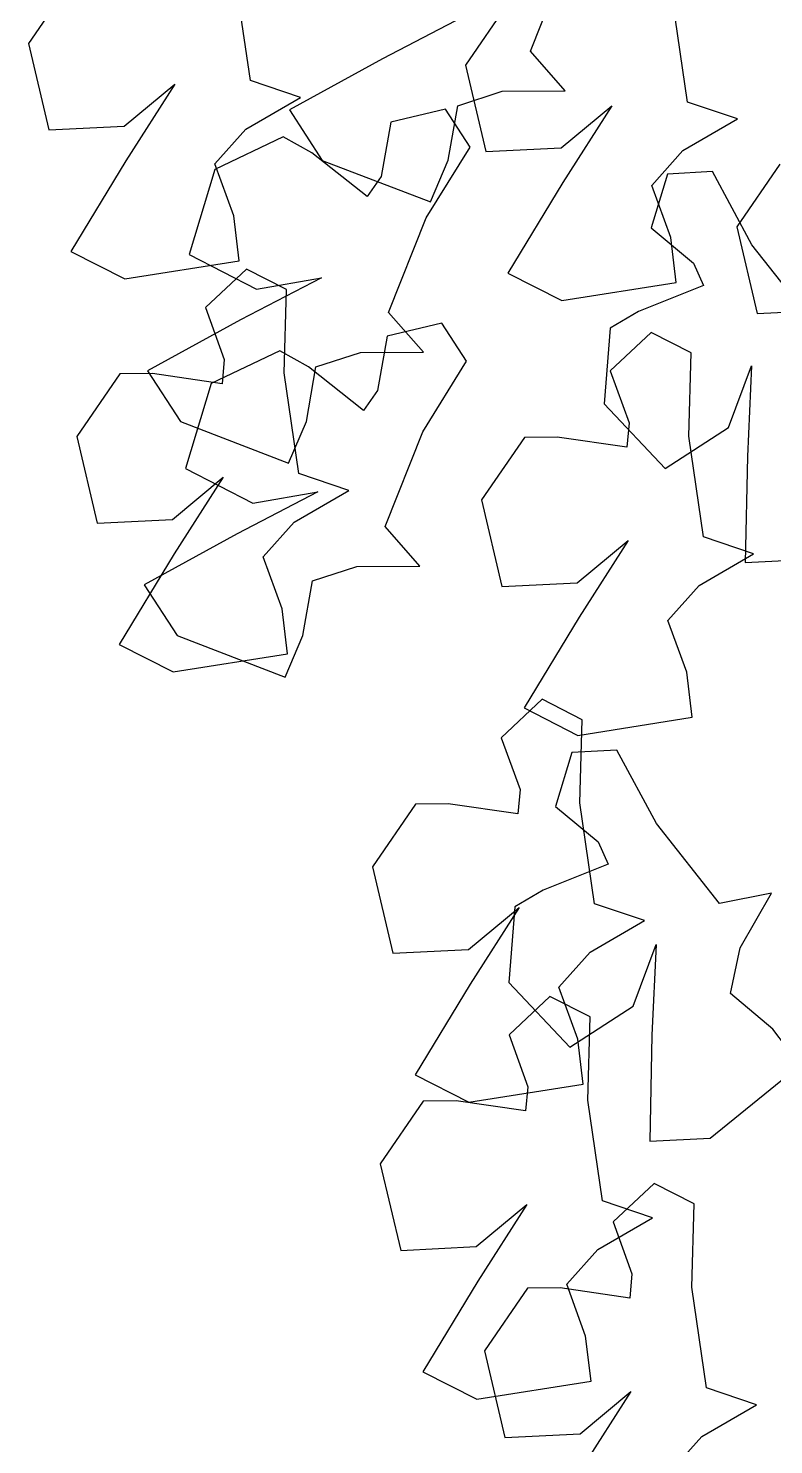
# Model space of a CAD drawing. Header units: millimetres. Extents: x 441156 to 441876, y 4514765 to 4515211.
# Drawn here: x 441405.968 to 441406.599, y 4514821.004 to 4514822.203 of the extents above; entities that cross this region are included whole.
import ezdxf

# ---------------------------------------------------------------- set-up
doc = ezdxf.new("R2010")
doc.units = ezdxf.units.MM
doc.layers.add('01_piscinas', color=254, linetype='Continuous')

msp = doc.modelspace()

# ---------------------------------------------------------------- linework, layer by layer
at = {"layer": '01_piscinas'}
for p, q in [((441406.39325226, 4514822.18331147, 0.00000053), (441406.42509925, 4514822.26337137, 0.00000053)), ((441406.00482955, 4514822.24294554, 0.00000053), (441405.96843863, 4514822.18995355, 0.00000053)), ((441406.15637681, 4514822.1586811, 0.00000053), (441406.14392717, 4514822.2439385, 0.00000053)), ((441406.37460572, 4514822.22461794, 0.00000053), (441406.3382148, 4514822.17162595, 0.00000053)), ((441406.52615298, 4514822.1403535, 0.00000053), (441406.51370334, 4514822.22561091, 0.00000053)), ((441406.33634514, 4514822.21254268, 0.00000053), (441406.26801133, 4514822.17707887, 0.00000053)), ((441405.96843863, 4514822.18995355, 0.00000053), (441405.98569403, 4514822.11671107, 0.00000053)), ((441406.4227376, 4514822.14975052, 0.00000053), (441406.39325226, 4514822.18331147, 0.00000053)), ((441406.26801133, 4514822.17707887, 0.00000053), (441406.18935517, 4514822.1338482, 0.00000053)), ((441406.3382148, 4514822.17162595, 0.00000053), (441406.35547021, 4514822.09838348, 0.00000053)), ((441406.19869234, 4514822.14435914, 0.00000053), (441406.15637681, 4514822.1586811, 0.00000053)), ((441406.04959266, 4514822.11984966, 0.00000053), (441406.09247819, 4514822.15554252, 0.00000053)), ((441406.09247819, 4514822.15554252, 0.00000053), (441406.05103128, 4514822.09066305, 0.00000053)), ((441406.33180265, 4514822.13725019, 0.00000053), (441406.3693938, 4514822.14958228, 0.00000053)), ((441406.3693938, 4514822.14958228, 0.00000053), (441406.4227376, 4514822.14975052, 0.00000053)), ((441406.15257938, 4514822.11754154, 0.00000053), (441406.19869234, 4514822.14435914, 0.00000053)), ((441406.32137609, 4514822.13423546, 0.00000053), (441406.27510517, 4514822.12343642, 0.00000053)), ((441406.34218167, 4514822.10220756, 0.00000053), (441406.32137609, 4514822.13423546, 0.00000053)), ((441406.32366114, 4514822.09115498, 0.00000053), (441406.33180265, 4514822.13725019, 0.00000053)), ((441406.41936883, 4514822.10152206, 0.00000053), (441406.46225436, 4514822.13721492, 0.00000053)), ((441406.46225436, 4514822.13721492, 0.00000053), (441406.42080746, 4514822.07233545, 0.00000053)), ((441406.56846851, 4514822.12603154, 0.00000053), (441406.52615298, 4514822.1403535, 0.00000053)), ((441406.18935517, 4514822.1338482, 0.00000053), (441406.21719793, 4514822.09098734, 0.00000053)), ((441406.27510517, 4514822.12343642, 0.00000053), (441406.26696366, 4514822.07734122, 0.00000053)), ((441406.52235555, 4514822.09921394, 0.00000053), (441406.56846851, 4514822.12603154, 0.00000053)), ((441405.98569403, 4514822.11671107, 0.00000053), (441406.04959266, 4514822.11984966, 0.00000053)), ((441406.18417022, 4514822.11093609, 0.00000053), (441406.12615876, 4514822.08323914, 0.00000053)), ((441406.12619053, 4514822.08806606, 0.00000053), (441406.15257938, 4514822.11754154, 0.00000053)), ((441406.20841395, 4514822.09727252, 0.00000053), (441406.18417022, 4514822.11093609, 0.00000053)), ((441406.30512877, 4514822.04224722, 0.00000053), (441406.34218167, 4514822.10220756, 0.00000053)), ((441406.35547021, 4514822.09838348, 0.00000053), (441406.41936883, 4514822.10152206, 0.00000053)), ((441406.4959667, 4514822.06973846, 0.00000053), (441406.52235555, 4514822.09921394, 0.00000053)), ((441406.05103128, 4514822.09066305, 0.00000053), (441406.00452839, 4514822.01389611, 0.00000053)), ((441406.14218738, 4514822.04407568, 0.00000053), (441406.12619053, 4514822.08806606, 0.00000053)), ((441406.25503443, 4514822.06047662, 0.00000053), (441406.20841395, 4514822.09727252, 0.00000053)), ((441406.21719793, 4514822.09098734, 0.00000053), (441406.30867114, 4514822.05585941, 0.00000053)), ((441406.30867114, 4514822.05585941, 0.00000053), (441406.32366114, 4514822.09115498, 0.00000053)), ((441406.60424233, 4514822.08773022, 0.00000053), (441406.56785141, 4514822.03473822, 0.00000053)), ((441406.12615876, 4514822.08323914, 0.00000053), (441406.10448114, 4514822.0111816, 0.00000053)), ((441406.26696366, 4514822.07734122, 0.00000053), (441406.25503443, 4514822.06047662, 0.00000053)), ((441406.50914185, 4514822.07943496, 0.00000053), (441406.49535863, 4514822.03396366, 0.00000053)), ((441406.54728161, 4514822.08143917, 0.00000053), (441406.50914185, 4514822.07943496, 0.00000053)), ((441406.58068235, 4514822.01937025, 0.00000053), (441406.54728161, 4514822.08143917, 0.00000053)), ((441406.42080746, 4514822.07233545, 0.00000053), (441406.37430456, 4514821.99556851, 0.00000053)), ((441406.51196355, 4514822.02574809, 0.00000053), (441406.4959667, 4514822.06973846, 0.00000053)), ((441406.14685344, 4514822.00601382, 0.00000053), (441406.14218738, 4514822.04407568, 0.00000053)), ((441406.27328178, 4514821.96218732, 0.00000053), (441406.30512877, 4514822.04224722, 0.00000053)), ((441406.49535863, 4514822.03396366, 0.00000053), (441406.53120749, 4514822.00386529, 0.00000053)), ((441406.56785141, 4514822.03473822, 0.00000053), (441406.58510681, 4514821.96149575, 0.00000053)), ((441406.51662961, 4514821.98768623, 0.00000053), (441406.51196355, 4514822.02574809, 0.00000053)), ((441406.63409275, 4514821.95176, 0.00000053), (441406.58068235, 4514822.01937025, 0.00000053)), ((441406.00452839, 4514822.01389611, 0.00000053), (441406.05007135, 4514821.9906989, 0.00000053)), ((441406.05007135, 4514821.9906989, 0.00000053), (441406.14685344, 4514822.00601382, 0.00000053)), ((441406.10448114, 4514822.0111816, 0.00000053), (441406.16138827, 4514821.98195038, 0.00000053)), ((441406.53120749, 4514822.00386529, 0.00000053), (441406.53984805, 4514821.98510198, 0.00000053)), ((441406.15290256, 4514821.99898747, 0.00000053), (441406.11823029, 4514821.96649978, 0.00000053)), ((441406.21637466, 4514821.99141854, 0.00000053), (441406.14804085, 4514821.95595472, 0.00000053)), ((441406.18693466, 4514821.98165329, 0.00000053), (441406.15290256, 4514821.99898747, 0.00000053)), ((441406.16138827, 4514821.98195038, 0.00000053), (441406.21637466, 4514821.99141854, 0.00000053)), ((441406.37430456, 4514821.99556851, 0.00000053), (441406.41984752, 4514821.9723713, 0.00000053)), ((441406.18482609, 4514821.91119966, 0.00000053), (441406.18693466, 4514821.98165329, 0.00000053)), ((441406.41984752, 4514821.9723713, 0.00000053), (441406.51662961, 4514821.98768623, 0.00000053)), ((441406.53984805, 4514821.98510198, 0.00000053), (441406.48467162, 4514821.96312541, 0.00000053)), ((441406.11823029, 4514821.96649978, 0.00000053), (441406.13422713, 4514821.9225094, 0.00000053)), ((441406.14804085, 4514821.95595472, 0.00000053), (441406.06938469, 4514821.91272405, 0.00000053)), ((441406.30276713, 4514821.92862637, 0.00000053), (441406.27328178, 4514821.96218732, 0.00000053)), ((441406.48467162, 4514821.96312541, 0.00000053), (441406.46071676, 4514821.94896151, 0.00000053)), ((441406.58510681, 4514821.96149575, 0.00000053), (441406.64900544, 4514821.96463434, 0.00000053)), ((441406.2721648, 4514821.94228156, 0.00000053), (441406.26402328, 4514821.89618635, 0.00000053)), ((441406.31843571, 4514821.95308059, 0.00000053), (441406.2721648, 4514821.94228156, 0.00000053)), ((441406.33924129, 4514821.9210527, 0.00000053), (441406.31843571, 4514821.95308059, 0.00000053)), ((441406.46071676, 4514821.94896151, 0.00000053), (441406.4556973, 4514821.88487364, 0.00000053)), ((441406.49538611, 4514821.94526377, 0.00000053), (441406.46071384, 4514821.91277608, 0.00000053)), ((441406.52941822, 4514821.92792959, 0.00000053), (441406.49538611, 4514821.94526377, 0.00000053)), ((441406.18122984, 4514821.92978123, 0.00000053), (441406.12321839, 4514821.90208427, 0.00000053)), ((441406.13422713, 4514821.9225094, 0.00000053), (441406.13232841, 4514821.90193962, 0.00000053)), ((441406.20547357, 4514821.91611766, 0.00000053), (441406.18122984, 4514821.92978123, 0.00000053)), ((441406.21183217, 4514821.91612604, 0.00000053), (441406.24942332, 4514821.92845813, 0.00000053)), ((441406.24942332, 4514821.92845813, 0.00000053), (441406.30276713, 4514821.92862637, 0.00000053)), ((441406.30218839, 4514821.86109235, 0.00000053), (441406.33924129, 4514821.9210527, 0.00000053)), ((441406.52730965, 4514821.85747596, 0.00000053), (441406.52941822, 4514821.92792959, 0.00000053)), ((441406.04572847, 4514821.9102067, 0.00000053), (441406.00933756, 4514821.8572147, 0.00000053)), ((441406.07355595, 4514821.91049556, 0.00000053), (441406.04572847, 4514821.9102067, 0.00000053)), ((441406.06938469, 4514821.91272405, 0.00000053), (441406.09722745, 4514821.8698632, 0.00000053)), ((441406.13232841, 4514821.90193962, 0.00000053), (441406.07355595, 4514821.91049556, 0.00000053)), ((441406.19727573, 4514821.82594226, 0.00000053), (441406.18482609, 4514821.91119966, 0.00000053)), ((441406.20369066, 4514821.87003084, 0.00000053), (441406.21183217, 4514821.91612604, 0.00000053)), ((441406.25209405, 4514821.87932176, 0.00000053), (441406.20547357, 4514821.91611766, 0.00000053)), ((441406.46071384, 4514821.91277608, 0.00000053), (441406.47671069, 4514821.8687857, 0.00000053)), ((441406.56103068, 4514821.8647389, 0.00000053), (441406.58032422, 4514821.91709259, 0.00000053)), ((441406.58032422, 4514821.91709259, 0.00000053), (441406.57686988, 4514821.84018187, 0.00000053)), ((441406.12321839, 4514821.90208427, 0.00000053), (441406.10154077, 4514821.83002673, 0.00000053)), ((441406.26402328, 4514821.89618635, 0.00000053), (441406.25209405, 4514821.87932176, 0.00000053)), ((441406.4556973, 4514821.88487364, 0.00000053), (441406.50726215, 4514821.8300715, 0.00000053)), ((441406.09722745, 4514821.8698632, 0.00000053), (441406.18870066, 4514821.83473526, 0.00000053)), ((441406.18870066, 4514821.83473526, 0.00000053), (441406.20369066, 4514821.87003084, 0.00000053)), ((441406.2703414, 4514821.78103246, 0.00000053), (441406.30218839, 4514821.86109235, 0.00000053)), ((441406.47671069, 4514821.8687857, 0.00000053), (441406.47481197, 4514821.84821592, 0.00000053)), ((441406.50726215, 4514821.8300715, 0.00000053), (441406.56103068, 4514821.8647389, 0.00000053)), ((441406.00933756, 4514821.8572147, 0.00000053), (441406.02659296, 4514821.78397223, 0.00000053)), ((441406.38821203, 4514821.856483, 0.00000053), (441406.35182111, 4514821.803491, 0.00000053)), ((441406.4160395, 4514821.85677186, 0.00000053), (441406.38821203, 4514821.856483, 0.00000053)), ((441406.47481197, 4514821.84821592, 0.00000053), (441406.4160395, 4514821.85677186, 0.00000053)), ((441406.53975929, 4514821.77221856, 0.00000053), (441406.52730965, 4514821.85747596, 0.00000053)), ((441406.57686988, 4514821.84018187, 0.00000053), (441406.57498066, 4514821.7504483, 0.00000053)), ((441406.09049158, 4514821.78711082, 0.00000053), (441406.13337711, 4514821.82280367, 0.00000053)), ((441406.13337711, 4514821.82280367, 0.00000053), (441406.09193021, 4514821.75792421, 0.00000053)), ((441406.10154077, 4514821.83002673, 0.00000053), (441406.15844789, 4514821.80079552, 0.00000053)), ((441406.23959127, 4514821.8116203, 0.00000053), (441406.19727573, 4514821.82594226, 0.00000053)), ((441406.1934783, 4514821.78480269, 0.00000053), (441406.23959127, 4514821.8116203, 0.00000053)), ((441406.21343428, 4514821.81026367, 0.00000053), (441406.14510047, 4514821.77479986, 0.00000053)), ((441406.15844789, 4514821.80079552, 0.00000053), (441406.21343428, 4514821.81026367, 0.00000053)), ((441406.35182111, 4514821.803491, 0.00000053), (441406.36907651, 4514821.73024853, 0.00000053)), ((441406.02659296, 4514821.78397223, 0.00000053), (441406.09049158, 4514821.78711082, 0.00000053)), ((441406.14510047, 4514821.77479986, 0.00000053), (441406.06644431, 4514821.73156919, 0.00000053)), ((441406.16708945, 4514821.75532722, 0.00000053), (441406.1934783, 4514821.78480269, 0.00000053)), ((441406.29982675, 4514821.74747151, 0.00000053), (441406.2703414, 4514821.78103246, 0.00000053)), ((441406.43297514, 4514821.73338712, 0.00000053), (441406.47586067, 4514821.76907997, 0.00000053)), ((441406.47586067, 4514821.76907997, 0.00000053), (441406.43441376, 4514821.70420051, 0.00000053)), ((441406.58207482, 4514821.7578966, 0.00000053), (441406.53975929, 4514821.77221856, 0.00000053)), ((441406.09193021, 4514821.75792421, 0.00000053), (441406.04542731, 4514821.68115727, 0.00000053)), ((441406.1830863, 4514821.71133684, 0.00000053), (441406.16708945, 4514821.75532722, 0.00000053)), ((441406.53596185, 4514821.731079, 0.00000053), (441406.58207482, 4514821.7578966, 0.00000053)), ((441406.57498066, 4514821.7504483, 0.00000053), (441406.62602063, 4514821.75313041, 0.00000053)), ((441406.20889179, 4514821.73497118, 0.00000053), (441406.24648294, 4514821.74730327, 0.00000053)), ((441406.24648294, 4514821.74730327, 0.00000053), (441406.29982675, 4514821.74747151, 0.00000053)), ((441406.06644431, 4514821.73156919, 0.00000053), (441406.09428707, 4514821.68870833, 0.00000053)), ((441406.20075028, 4514821.68887597, 0.00000053), (441406.20889179, 4514821.73497118, 0.00000053)), ((441406.36907651, 4514821.73024853, 0.00000053), (441406.43297514, 4514821.73338712, 0.00000053)), ((441406.50957301, 4514821.70160352, 0.00000053), (441406.53596185, 4514821.731079, 0.00000053)), ((441406.18775236, 4514821.67327498, 0.00000053), (441406.1830863, 4514821.71133684, 0.00000053)), ((441406.43441376, 4514821.70420051, 0.00000053), (441406.38791087, 4514821.62743357, 0.00000053)), ((441406.52556985, 4514821.65761314, 0.00000053), (441406.50957301, 4514821.70160352, 0.00000053)), ((441406.04542731, 4514821.68115727, 0.00000053), (441406.09097027, 4514821.65796006, 0.00000053)), ((441406.09428707, 4514821.68870833, 0.00000053), (441406.18576028, 4514821.6535804, 0.00000053)), ((441406.18576028, 4514821.6535804, 0.00000053), (441406.20075028, 4514821.68887597, 0.00000053)), ((441406.09097027, 4514821.65796006, 0.00000053), (441406.18775236, 4514821.67327498, 0.00000053)), ((441406.53023592, 4514821.61955128, 0.00000053), (441406.52556985, 4514821.65761314, 0.00000053)), ((441406.40317199, 4514821.63476441, 0.00000053), (441406.36849972, 4514821.60227671, 0.00000053)), ((441406.4372041, 4514821.61743023, 0.00000053), (441406.40317199, 4514821.63476441, 0.00000053)), ((441406.38791087, 4514821.62743357, 0.00000053), (441406.43345383, 4514821.60423636, 0.00000053)), ((441406.43345383, 4514821.60423636, 0.00000053), (441406.53023592, 4514821.61955128, 0.00000053)), ((441406.43509553, 4514821.54697659, 0.00000053), (441406.4372041, 4514821.61743023, 0.00000053)), ((441406.36849972, 4514821.60227671, 0.00000053), (441406.38449657, 4514821.55828633, 0.00000053)), ((441406.42840702, 4514821.58960899, 0.00000053), (441406.4146238, 4514821.54413768, 0.00000053)), ((441406.46654678, 4514821.5916132, 0.00000053), (441406.42840702, 4514821.58960899, 0.00000053)), ((441406.49994751, 4514821.52954428, 0.00000053), (441406.46654678, 4514821.5916132, 0.00000053)), ((441406.38449657, 4514821.55828633, 0.00000053), (441406.38259785, 4514821.53771655, 0.00000053)), ((441406.44754517, 4514821.46171919, 0.00000053), (441406.43509553, 4514821.54697659, 0.00000053)), ((441406.29599791, 4514821.54598363, 0.00000053), (441406.25960699, 4514821.49299163, 0.00000053)), ((441406.32382538, 4514821.54627249, 0.00000053), (441406.29599791, 4514821.54598363, 0.00000053)), ((441406.38259785, 4514821.53771655, 0.00000053), (441406.32382538, 4514821.54627249, 0.00000053)), ((441406.4146238, 4514821.54413768, 0.00000053), (441406.45047266, 4514821.51403932, 0.00000053)), ((441406.55335792, 4514821.46193403, 0.00000053), (441406.49994751, 4514821.52954428, 0.00000053)), ((441406.45047266, 4514821.51403932, 0.00000053), (441406.45911321, 4514821.49527601, 0.00000053)), ((441406.25960699, 4514821.49299163, 0.00000053), (441406.27686239, 4514821.41974916, 0.00000053)), ((441406.45911321, 4514821.49527601, 0.00000053), (441406.40393679, 4514821.47329944, 0.00000053)), ((441406.40393679, 4514821.47329944, 0.00000053), (441406.37998192, 4514821.45913554, 0.00000053)), ((441406.59716523, 4514821.47068861, 0.00000053), (441406.55335792, 4514821.46193403, 0.00000053)), ((441406.57063903, 4514821.4244074, 0.00000053), (441406.59716523, 4514821.47068861, 0.00000053)), ((441406.34076102, 4514821.42288775, 0.00000053), (441406.38364655, 4514821.45858061, 0.00000053)), ((441406.38364655, 4514821.45858061, 0.00000053), (441406.34219964, 4514821.39370114, 0.00000053)), ((441406.37998192, 4514821.45913554, 0.00000053), (441406.37496246, 4514821.39504766, 0.00000053)), ((441406.4898607, 4514821.44739723, 0.00000053), (441406.44754517, 4514821.46171919, 0.00000053)), ((441406.44374773, 4514821.42057963, 0.00000053), (441406.4898607, 4514821.44739723, 0.00000053)), ((441406.48029585, 4514821.37491293, 0.00000053), (441406.49958939, 4514821.42726662, 0.00000053)), ((441406.49958939, 4514821.42726662, 0.00000053), (441406.49613505, 4514821.3503559, 0.00000053)), ((441406.27686239, 4514821.41974916, 0.00000053), (441406.34076102, 4514821.42288775, 0.00000053)), ((441406.41735889, 4514821.39110415, 0.00000053), (441406.44374773, 4514821.42057963, 0.00000053)), ((441406.56252335, 4514821.38568646, 0.00000053), (441406.57063903, 4514821.4244074, 0.00000053)), ((441406.34219964, 4514821.39370114, 0.00000053), (441406.29569675, 4514821.3169342, 0.00000053)), ((441406.37496246, 4514821.39504766, 0.00000053), (441406.42652732, 4514821.34024552, 0.00000053)), ((441406.43335574, 4514821.34711378, 0.00000053), (441406.41735889, 4514821.39110415, 0.00000053)), ((441406.40983659, 4514821.38328004, 0.00000053), (441406.37516432, 4514821.35079234, 0.00000053)), ((441406.44386869, 4514821.36594586, 0.00000053), (441406.40983659, 4514821.38328004, 0.00000053)), ((441406.59837222, 4514821.3555881, 0.00000053), (441406.56252335, 4514821.38568646, 0.00000053)), ((441406.42652732, 4514821.34024552, 0.00000053), (441406.48029585, 4514821.37491293, 0.00000053)), ((441406.44176012, 4514821.29549222, 0.00000053), (441406.44386869, 4514821.36594586, 0.00000053)), ((441406.62144408, 4514821.3249586, 0.00000053), (441406.59837222, 4514821.3555881, 0.00000053)), ((441406.37516432, 4514821.35079234, 0.00000053), (441406.39116116, 4514821.30680196, 0.00000053)), ((441406.4380218, 4514821.30905191, 0.00000053), (441406.43335574, 4514821.34711378, 0.00000053)), ((441406.49613505, 4514821.3503559, 0.00000053), (441406.49424582, 4514821.26062233, 0.00000053)), ((441406.54528579, 4514821.26330444, 0.00000053), (441406.62144408, 4514821.3249586, 0.00000053)), ((441406.29569675, 4514821.3169342, 0.00000053), (441406.34123971, 4514821.29373699, 0.00000053)), ((441406.34123971, 4514821.29373699, 0.00000053), (441406.4380218, 4514821.30905191, 0.00000053)), ((441406.39116116, 4514821.30680196, 0.00000053), (441406.38926244, 4514821.28623218, 0.00000053)), ((441406.33048997, 4514821.29478813, 0.00000053), (441406.3026625, 4514821.29449926, 0.00000053)), ((441406.38926244, 4514821.28623218, 0.00000053), (441406.33048997, 4514821.29478813, 0.00000053)), ((441406.45420976, 4514821.21023482, 0.00000053), (441406.44176012, 4514821.29549222, 0.00000053)), ((441406.3026625, 4514821.29449926, 0.00000053), (441406.26627159, 4514821.24150726, 0.00000053)), ((441406.49424582, 4514821.26062233, 0.00000053), (441406.54528579, 4514821.26330444, 0.00000053)), ((441406.26627159, 4514821.24150726, 0.00000053), (441406.28352699, 4514821.1682648, 0.00000053)), ((441406.49786758, 4514821.22492513, 0.00000053), (441406.46319531, 4514821.19243744, 0.00000053)), ((441406.53189968, 4514821.20759095, 0.00000053), (441406.49786758, 4514821.22492513, 0.00000053)), ((441406.34742561, 4514821.17140338, 0.00000053), (441406.39031114, 4514821.20709624, 0.00000053)), ((441406.39031114, 4514821.20709624, 0.00000053), (441406.34886423, 4514821.14221677, 0.00000053)), ((441406.49652529, 4514821.19591286, 0.00000053), (441406.45420976, 4514821.21023482, 0.00000053)), ((441406.52979111, 4514821.13713732, 0.00000053), (441406.53189968, 4514821.20759095, 0.00000053)), ((441406.45041233, 4514821.16909526, 0.00000053), (441406.49652529, 4514821.19591286, 0.00000053)), ((441406.46319531, 4514821.19243744, 0.00000053), (441406.47919215, 4514821.14844706, 0.00000053)), ((441406.28352699, 4514821.1682648, 0.00000053), (441406.34742561, 4514821.17140338, 0.00000053)), ((441406.42402348, 4514821.13961978, 0.00000053), (441406.45041233, 4514821.16909526, 0.00000053)), ((441406.34886423, 4514821.14221677, 0.00000053), (441406.30236134, 4514821.06544983, 0.00000053)), ((441406.44002033, 4514821.09562941, 0.00000053), (441406.42402348, 4514821.13961978, 0.00000053)), ((441406.47919215, 4514821.14844706, 0.00000053), (441406.47729343, 4514821.12787728, 0.00000053)), ((441406.39069349, 4514821.13614436, 0.00000053), (441406.35430258, 4514821.08315236, 0.00000053)), ((441406.41852097, 4514821.13643322, 0.00000053), (441406.39069349, 4514821.13614436, 0.00000053)), ((441406.47729343, 4514821.12787728, 0.00000053), (441406.41852097, 4514821.13643322, 0.00000053)), ((441406.54224075, 4514821.05187992, 0.00000053), (441406.52979111, 4514821.13713732, 0.00000053)), ((441406.44468639, 4514821.05756754, 0.00000053), (441406.44002033, 4514821.09562941, 0.00000053)), ((441406.35430258, 4514821.08315236, 0.00000053), (441406.37155798, 4514821.00990989, 0.00000053)), ((441406.30236134, 4514821.06544983, 0.00000053), (441406.3479043, 4514821.04225262, 0.00000053)), ((441406.3479043, 4514821.04225262, 0.00000053), (441406.44468639, 4514821.05756754, 0.00000053)), ((441406.4354566, 4514821.01304848, 0.00000053), (441406.47834213, 4514821.04874133, 0.00000053)), ((441406.47834213, 4514821.04874133, 0.00000053), (441406.43689523, 4514820.98386187, 0.00000053)), ((441406.58455629, 4514821.03755796, 0.00000053), (441406.54224075, 4514821.05187992, 0.00000053)), ((441406.53844332, 4514821.01074036, 0.00000053), (441406.58455629, 4514821.03755796, 0.00000053)), ((441406.37155798, 4514821.00990989, 0.00000053), (441406.4354566, 4514821.01304848, 0.00000053)), ((441406.51205447, 4514820.98126488, 0.00000053), (441406.53844332, 4514821.01074036, 0.00000053))]:
    msp.add_line(p, q, dxfattribs=at)

doc.saveas('drawing.dxf')
